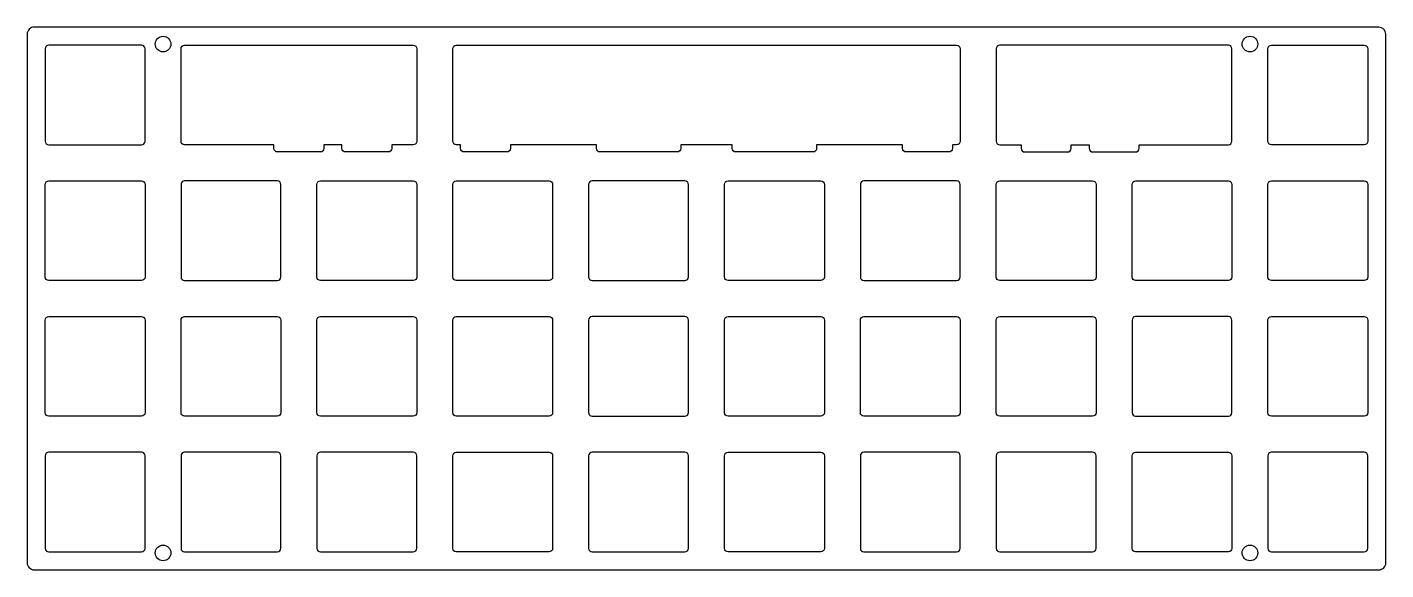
# Model space of a CAD drawing. Header units: millimetres. Extents: x -246 to -56, y 40 to 116.
import ezdxf

# ---------------------------------------------------------------- set-up
doc = ezdxf.new("R2010")
doc.units = ezdxf.units.MM
doc.layers.get('0').update_dxf_attribs({"linetype": 'CONTINUOUS'})

msp = doc.modelspace()

# ---------------------------------------------------------------- linework, layer by layer
for points in [[(-55.56, 40.69), (-55.56, 114.89, 0.414213), (-56.56, 115.89), (-57.15, 115.89), (-245.06, 115.89, 0.414214), (-246.06, 114.89), (-246.06, 40.69, 0.414214), (-245.06, 39.69), (-56.56, 39.69, 0.414214)], [(-243.04, 113.36, 0.414214), (-243.54, 112.86), (-243.54, 99.86, 0.414214), (-243.04, 99.36), (-230.04, 99.36, 0.414214), (-229.54, 99.86), (-229.54, 112.86, 0.414214), (-230.04, 113.36)], [(-204.94, 113.36), (-191.94, 113.36, -0.414214), (-191.44, 112.86), (-191.44, 99.86, -0.414214), (-191.94, 99.36), (-194.94, 99.36), (-194.94, 98.86, -0.414214), (-195.44, 98.36), (-201.44, 98.36, -0.414214), (-201.94, 98.86), (-201.94, 99.36), (-204.46, 99.36), (-204.46, 98.86, -0.414214), (-204.96, 98.36), (-210.96, 98.36, -0.414214), (-211.46, 98.86), (-211.46, 99.36), (-223.99, 99.36, -0.414214), (-224.49, 99.86), (-224.49, 112.86, -0.414214), (-223.99, 113.36), (-210.99, 113.36, -0.006251), (-210.97, 113.36, -0.006251), (-210.96, 113.36), (-204.96, 113.36, -0.006251), (-204.95, 113.36, -0.006251)], [(-185.89, 113.36), (-115.74, 113.36, -0.414214), (-115.24, 112.86), (-115.24, 99.86, -0.414214), (-115.74, 99.36), (-116.32, 99.36), (-116.32, 98.86, -0.414214), (-116.82, 98.36), (-122.82, 98.36, -0.414214), (-123.32, 98.86), (-123.32, 99.36), (-135.37, 99.36), (-135.37, 98.86, -0.414214), (-135.87, 98.36), (-146.7, 98.36, -0.414214), (-147.2, 98.86), (-147.2, 99.36), (-154.42, 99.36), (-154.42, 98.86, -0.414214), (-154.92, 98.36), (-165.75, 98.36, -0.414214), (-166.25, 98.86), (-166.25, 99.36), (-178.3, 99.36), (-178.3, 98.86, -0.414214), (-178.8, 98.36), (-184.8, 98.36, -0.414214), (-185.3, 98.86), (-185.3, 99.36), (-185.89, 99.36, -0.414214), (-186.39, 99.86), (-186.39, 112.86, -0.414214)], [(-106.69, 98.86, 0.414214), (-106.19, 98.36), (-100.19, 98.36, 0.414214), (-99.69, 98.86), (-99.69, 99.36), (-97.16, 99.36), (-97.16, 98.86, 0.414214), (-96.66, 98.36), (-90.66, 98.36, 0.414214), (-90.16, 98.86), (-90.16, 99.36), (-77.64, 99.36, 0.414214), (-77.14, 99.86), (-77.14, 112.86, 0.414214), (-77.64, 113.36), (-90.64, 113.36, 0.006251), (-90.65, 113.36, 0.006251), (-90.66, 113.36), (-96.66, 113.36, 0.006251), (-96.67, 113.36, 0.006251), (-96.69, 113.36), (-109.69, 113.36, 0.414214), (-110.19, 112.86), (-110.19, 99.86, 0.414214), (-109.69, 99.36), (-106.69, 99.36)], [(-71.59, 113.36), (-58.59, 113.36, -0.414214), (-58.09, 112.86), (-58.09, 99.86, -0.414214), (-58.59, 99.36), (-71.59, 99.36, -0.414214), (-72.09, 99.86), (-72.09, 112.86, -0.414214)], [(-243.54, 80.81), (-243.54, 93.81, -0.414214), (-243.04, 94.31), (-230.04, 94.31, -0.414214), (-229.54, 93.81), (-229.54, 80.81, -0.414214), (-230.04, 80.31), (-243.04, 80.31, -0.414214)], [(-210.99, 80.31, 0.414214), (-210.49, 80.81), (-210.49, 93.81, 0.414214), (-210.99, 94.31), (-223.99, 94.31, 0.414214), (-224.49, 93.81), (-224.49, 80.81, 0.414214), (-223.99, 80.31)], [(-191.94, 80.31), (-204.94, 80.31, -0.414214), (-205.44, 80.81), (-205.44, 93.81, -0.414214), (-204.94, 94.31), (-191.94, 94.31, -0.414214), (-191.44, 93.81), (-191.44, 80.81, -0.414214)], [(-172.89, 80.31), (-185.89, 80.31, -0.414214), (-186.39, 80.81), (-186.39, 93.81, -0.414214), (-185.89, 94.31), (-172.89, 94.31, -0.414214), (-172.39, 93.81), (-172.39, 80.81, -0.414214)], [(-166.84, 94.31, 0.414214), (-167.34, 93.81), (-167.34, 80.81, 0.414214), (-166.84, 80.31), (-153.84, 80.31, 0.414214), (-153.34, 80.81), (-153.34, 93.81, 0.414214), (-153.84, 94.31)], [(-134.79, 80.31), (-147.79, 80.31, -0.414214), (-148.29, 80.81), (-148.29, 93.81, -0.414214), (-147.79, 94.31), (-134.79, 94.31, -0.414214), (-134.29, 93.81), (-134.29, 80.81, -0.414214)], [(-128.74, 94.31, 0.414214), (-129.24, 93.81), (-129.24, 80.81, 0.414214), (-128.74, 80.31), (-115.74, 80.31, 0.414214), (-115.24, 80.81), (-115.24, 93.81, 0.414214), (-115.74, 94.31)], [(-109.69, 94.31), (-96.69, 94.31, -0.414214), (-96.19, 93.81), (-96.19, 80.81, -0.414214), (-96.69, 80.31), (-109.69, 80.31, -0.414214), (-110.19, 80.81), (-110.19, 93.81, -0.414214)], [(-91.14, 80.81), (-91.14, 93.81, -0.414214), (-90.64, 94.31), (-77.64, 94.31, -0.414214), (-77.14, 93.81), (-77.14, 80.81, -0.414214), (-77.64, 80.31), (-90.64, 80.31, -0.414214)], [(-58.09, 93.81), (-58.09, 80.81, -0.414214), (-58.59, 80.31), (-71.59, 80.31, -0.414214), (-72.09, 80.81), (-72.09, 93.81, -0.414214), (-71.59, 94.31), (-58.59, 94.31, -0.414214)], [(-230.04, 61.26), (-243.04, 61.26, -0.414214), (-243.54, 61.76), (-243.54, 74.76, -0.414214), (-243.04, 75.26), (-230.04, 75.26, -0.414214), (-229.54, 74.76), (-229.54, 61.76, -0.414214)], [(-210.99, 61.26), (-223.99, 61.26, -0.414214), (-224.49, 61.76), (-224.49, 74.76, -0.414214), (-223.99, 75.26), (-210.99, 75.26, -0.414214), (-210.49, 74.76), (-210.49, 61.76, -0.414214)], [(-205.44, 61.76), (-205.44, 74.76, -0.414214), (-204.94, 75.26), (-191.94, 75.26, -0.414214), (-191.44, 74.76), (-191.44, 61.76, -0.414214), (-191.94, 61.26), (-204.94, 61.26, -0.414214)], [(-186.39, 61.76), (-186.39, 74.76, -0.414214), (-185.89, 75.26), (-172.89, 75.26, -0.414214), (-172.39, 74.76), (-172.39, 61.76, -0.414214), (-172.89, 61.26), (-185.89, 61.26, -0.414214)], [(-153.84, 61.26, 0.414214), (-153.34, 61.76), (-153.34, 74.76, 0.414214), (-153.84, 75.26), (-166.84, 75.26, 0.414214), (-167.34, 74.76), (-167.34, 61.76, 0.414214), (-166.84, 61.26)], [(-134.79, 61.26), (-147.79, 61.26, -0.414214), (-148.29, 61.76), (-148.29, 74.76, -0.414214), (-147.79, 75.26), (-134.79, 75.26, -0.414214), (-134.29, 74.76), (-134.29, 61.76, -0.414214)], [(-128.74, 75.26), (-115.74, 75.26, -0.414214), (-115.24, 74.76), (-115.24, 61.76, -0.414214), (-115.74, 61.26), (-128.74, 61.26, -0.414214), (-129.24, 61.76), (-129.24, 74.76, -0.414214)], [(-96.69, 61.26), (-109.69, 61.26, -0.414214), (-110.19, 61.76), (-110.19, 74.76, -0.414214), (-109.69, 75.26), (-96.69, 75.26, -0.414214), (-96.19, 74.76), (-96.19, 61.76, -0.414214)], [(-77.64, 61.26, 0.414214), (-77.14, 61.76), (-77.14, 74.76, 0.414214), (-77.64, 75.26), (-90.64, 75.26, 0.414214), (-91.14, 74.76), (-91.14, 61.76, 0.414214), (-90.64, 61.26)], [(-58.09, 74.76), (-58.09, 61.76, -0.414214), (-58.59, 61.26), (-71.59, 61.26, -0.414214), (-72.09, 61.76), (-72.09, 74.76, -0.414214), (-71.59, 75.26), (-58.59, 75.26, -0.414214)], [(-229.54, 55.71, 0.414214), (-230.04, 56.21), (-243.04, 56.21, 0.414214), (-243.54, 55.71), (-243.54, 42.71, 0.414214), (-243.04, 42.21), (-230.04, 42.21, 0.414214), (-229.54, 42.71)], [(-224.49, 42.71, 0.414214), (-223.99, 42.21), (-210.99, 42.21, 0.414214), (-210.49, 42.71), (-210.49, 55.71, 0.414214), (-210.99, 56.21), (-223.99, 56.21, 0.414214), (-224.49, 55.71)], [(-204.94, 56.21, 0.414214), (-205.44, 55.71), (-205.44, 42.71, 0.414214), (-204.94, 42.21), (-191.94, 42.21, 0.414214), (-191.44, 42.71), (-191.44, 55.71, 0.414214), (-191.94, 56.21)], [(-185.89, 56.21), (-172.89, 56.21, -0.414214), (-172.39, 55.71), (-172.39, 42.71, -0.414214), (-172.89, 42.21), (-185.89, 42.21, -0.414214), (-186.39, 42.71), (-186.39, 55.71, -0.414214)], [(-166.84, 56.21, 0.414214), (-167.34, 55.71), (-167.34, 42.71, 0.414214), (-166.84, 42.21), (-153.84, 42.21, 0.414214), (-153.34, 42.71), (-153.34, 55.71, 0.414214), (-153.84, 56.21)], [(-148.29, 42.71), (-148.29, 55.71, -0.414214), (-147.79, 56.21), (-134.79, 56.21, -0.414214), (-134.29, 55.71), (-134.29, 42.71, -0.414214), (-134.79, 42.21), (-147.79, 42.21, -0.414214)], [(-129.24, 42.71, 0.414214), (-128.74, 42.21), (-115.74, 42.21, 0.414214), (-115.24, 42.71), (-115.24, 55.71, 0.414214), (-115.74, 56.21), (-128.74, 56.21, 0.414214), (-129.24, 55.71)], [(-96.69, 42.21, 0.414214), (-96.19, 42.71), (-96.19, 55.71, 0.414214), (-96.69, 56.21), (-109.69, 56.21, 0.414214), (-110.19, 55.71), (-110.19, 42.71, 0.414214), (-109.69, 42.21)], [(-91.14, 42.71), (-91.14, 55.71, -0.414214), (-90.64, 56.21), (-77.64, 56.21, -0.414214), (-77.14, 55.71), (-77.14, 42.71, -0.414214), (-77.64, 42.21), (-90.64, 42.21, -0.414214)], [(-58.59, 42.21, 0.414214), (-58.09, 42.71), (-58.09, 55.71, 0.414214), (-58.59, 56.21), (-71.59, 56.21, 0.414214), (-72.09, 55.71), (-72.09, 42.71, 0.414214), (-71.59, 42.21)]]:
    msp.add_lwpolyline(points, format="xyb", close=True)
for centre in [(-227.01, 113.51), (-74.61, 113.51), (-227.01, 42.07), (-74.61, 42.07)]:
    msp.add_circle(centre, 1.1)

doc.saveas('drawing.dxf')
